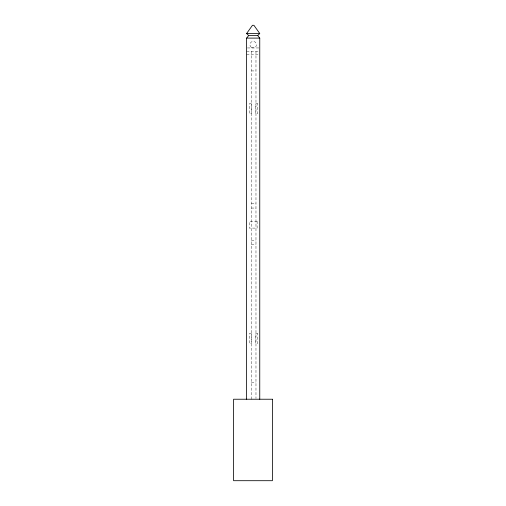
<?xml version="1.0" encoding="UTF-8"?>
<svg xmlns="http://www.w3.org/2000/svg" width="506" height="506" viewBox="0 0 506 506"><rect width="100%" height="100%" fill="white"/><g stroke="black" fill="none" stroke-linecap="round" stroke-linejoin="round"><path stroke-width="0.38" stroke-dasharray="2.53 1.9" d="M247.396 47.95L258.977 47.95M246.618 51.232L258.977 51.232M246.618 54.515L258.977 54.515M251.381 70.935L255.973 70.935M251.381 203.463L255.973 203.463M251.381 208.055L255.973 208.055M251.381 240.198L255.973 240.198M251.381 244.796L255.973 244.796M251.381 382.814L255.973 382.814M255.973 51.232L255.973 398.437M251.381 51.232L251.381 399.228M251.197 103.762L249.23 103.762L249.23 113.61L251.197 113.61L251.197 103.762M257.769 103.762L255.796 103.762L255.796 113.61L257.769 113.61L257.769 103.762M257.124 221.533L249.249 221.533L249.249 228.098L257.124 228.098L257.124 221.533M251.197 333.568L249.23 333.568L249.23 343.416L251.197 343.416L251.197 333.568M257.769 333.568L255.796 333.568L255.796 343.416L257.769 343.416L257.769 333.568M251.419 47.412A3.283 3.283 0 0 0 256.498 44.863A3.283 3.283 0 0 0 251.748 41.739A3.283 3.283 0 0 0 251.419 47.412"/><path stroke-width="0.76" d="M246.618 33.51L252.462 25.3L253.911 25.3L259.755 33.51L257.699 35.54L248.674 35.54L246.618 33.51L259.755 33.51M246.618 399.228L246.618 38.102L248.674 35.54M246.618 38.102L259.755 38.102L259.755 399.228M257.699 35.54L259.755 38.102M272.399 399.228L233.601 399.228L233.601 480.7L272.399 480.7L272.399 399.228"/></g></svg>
